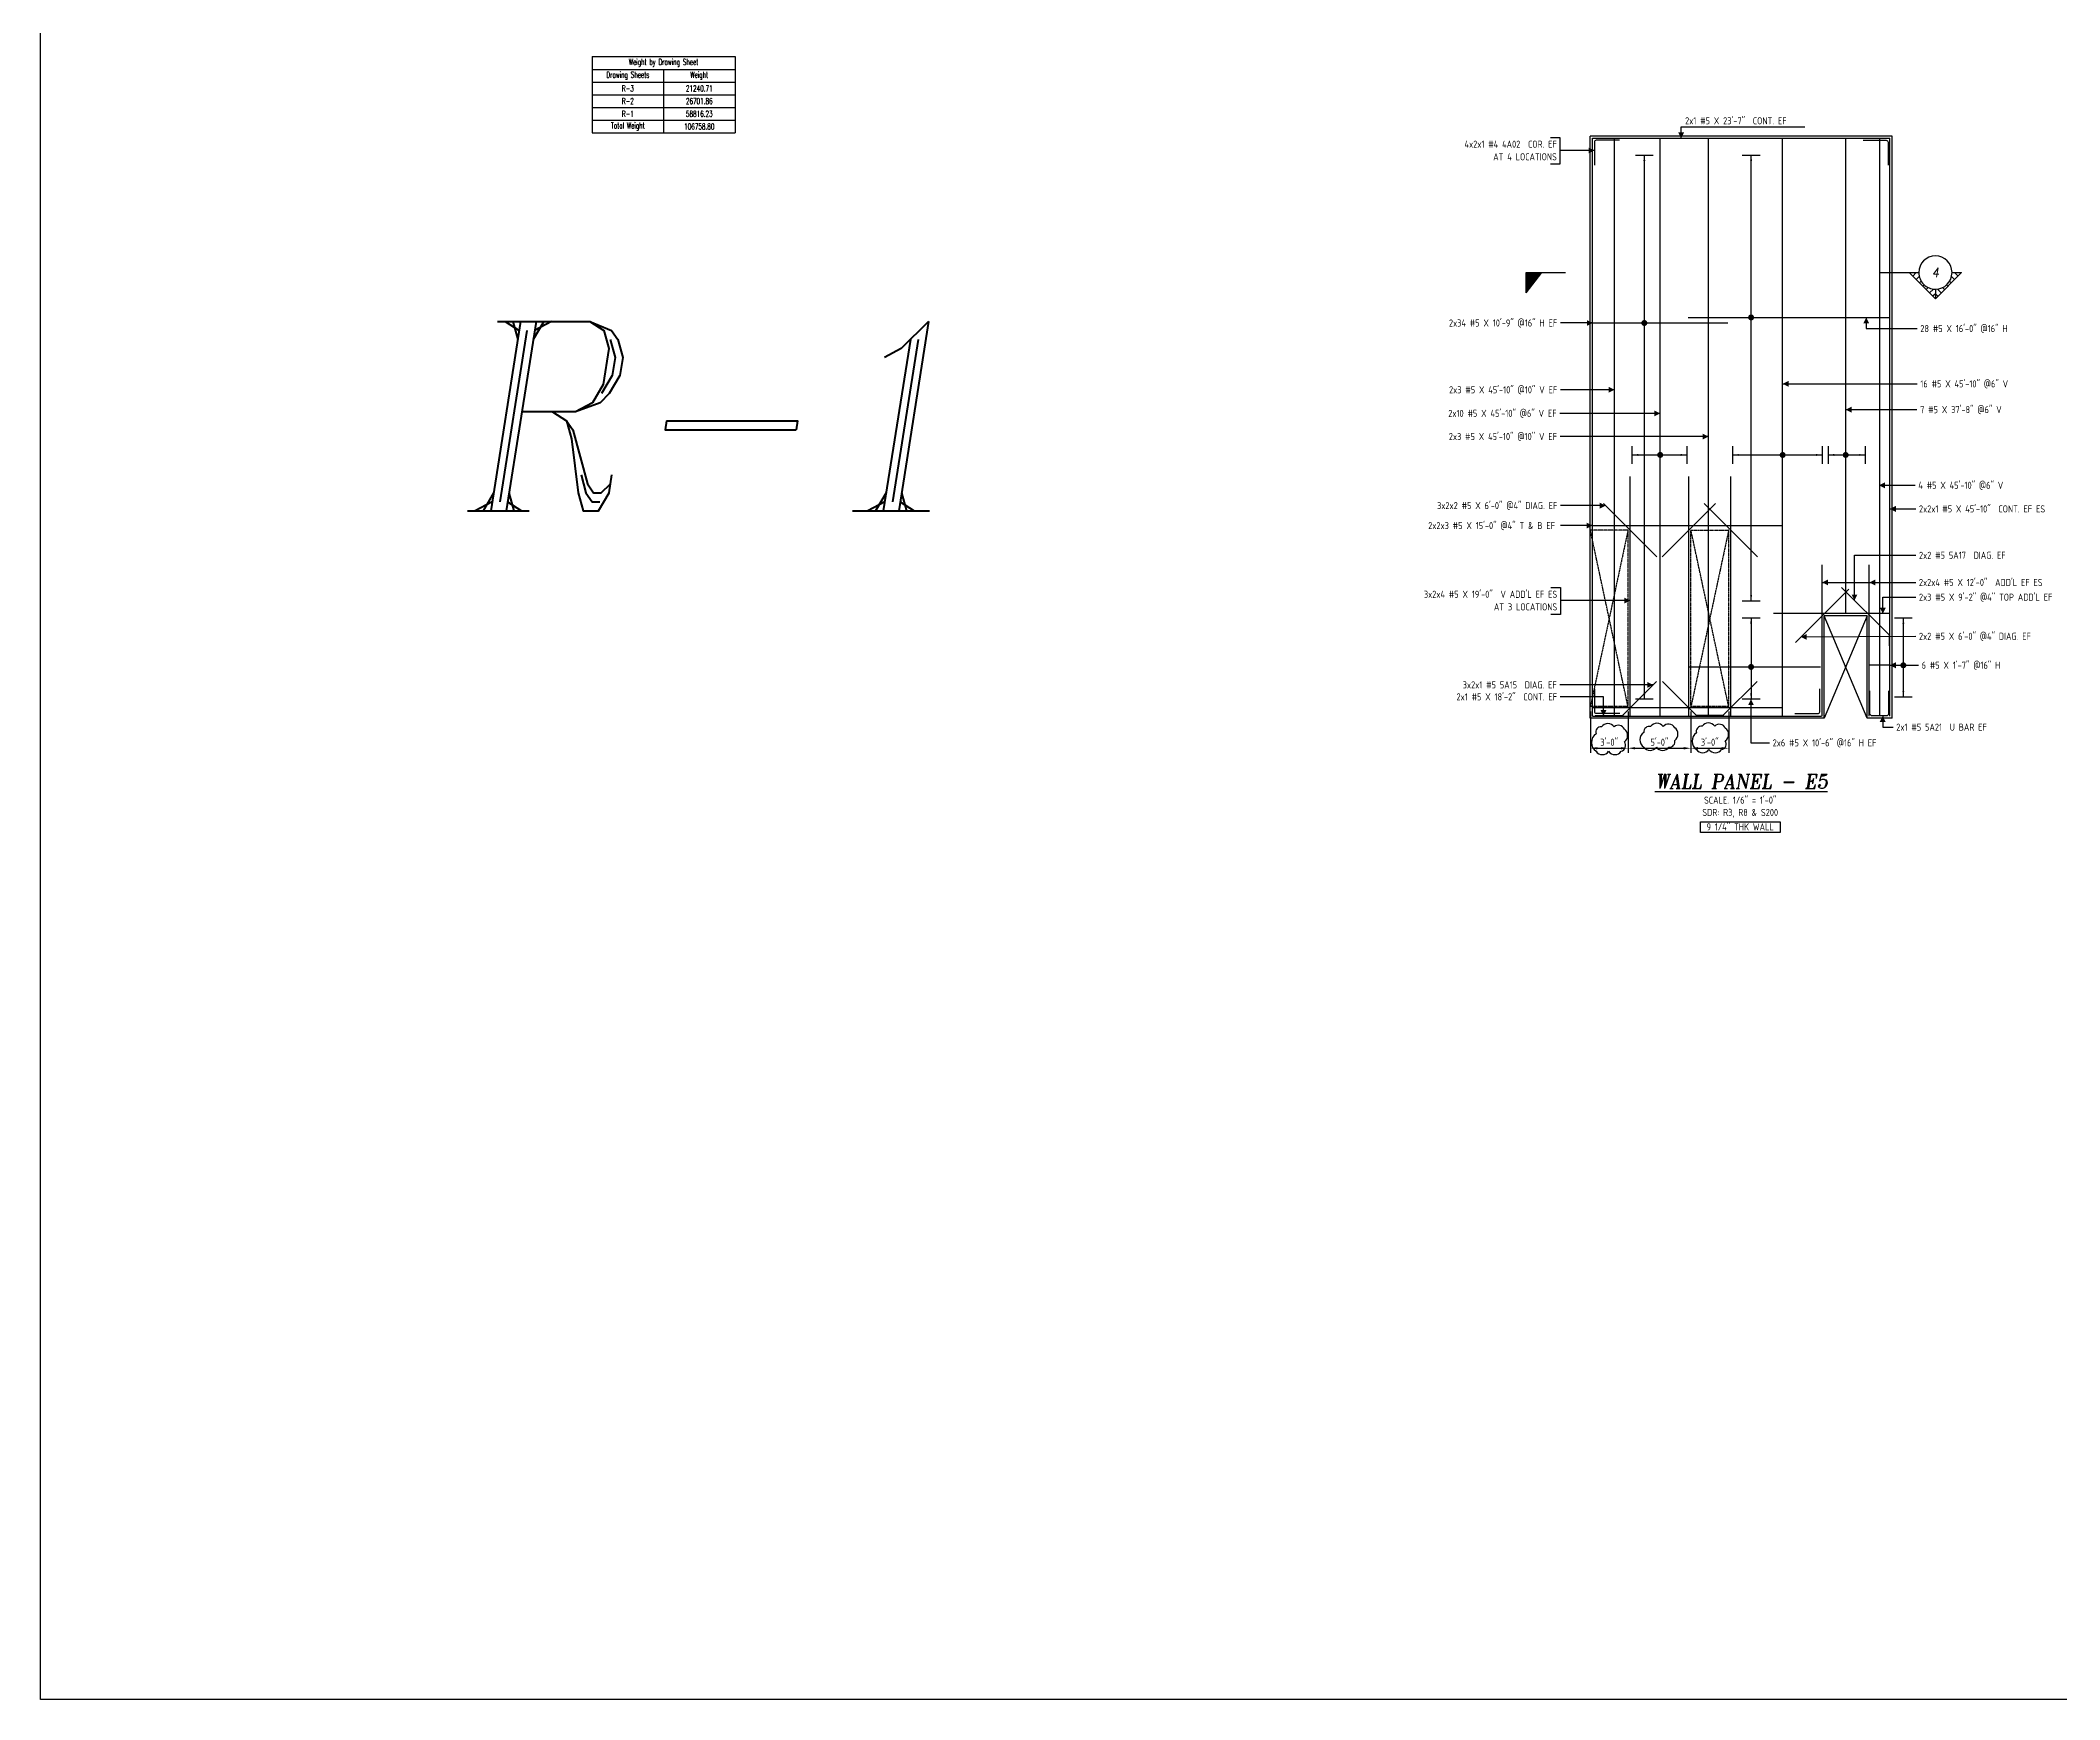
# Model space of a CAD drawing. Header units: inches. Extents: x -10781 to 50822, y -3854 to 38989.
# Drawn here: x -1828 to 95, y -1266 to 313 of the extents above; entities that cross this region are included whole.
import ezdxf
from ezdxf.enums import TextEntityAlignment as Align

# ---------------------------------------------------------------- set-up
doc = ezdxf.new("R2010")
doc.units = ezdxf.units.IN
doc.header["$LTSCALE"] = 0.025
doc.header["$MEASUREMENT"] = 0
doc.linetypes.add('HIDDEN', pattern=[6, 3, -3])
doc.layers.get('0').update_dxf_attribs({"linetype": 'CONTINUOUS'})
doc.layers.get('Defpoints').update_dxf_attribs({"linetype": 'CONTINUOUS'})
for name, color, linetype in [('0-25TEXT', 7, 'CONTINUOUS'), ('0-35', 3, 'CONTINUOUS'), ('0-35TEXT', 3, 'CONTINUOUS'), ('0-50', 10, 'CONTINUOUS'), ('3', 3, 'CONTINUOUS'), ('BAR-LBL', 2, 'CONTINUOUS'), ('BARLIST', 7, 'CONTINUOUS'), ('DETAIL', 83, 'CONTINUOUS'), ('hidden', 7, 'HIDDEN'), ('RANGELAY', 7, 'CONTINUOUS'), ('REBARS', 4, 'CONTINUOUS')]:
    doc.layers.add(name, color=color, linetype=linetype)
doc.styles.add('AR', font='ARCHQUIK.shx', dxfattribs={"width": 0.8})
doc.styles.add('ROMANS', font='romans.shx', dxfattribs={"width": 0.57})
doc.styles.add('ROMANT', font='romant')
doc.dimstyles.new('CADS_DIM_48', dxfattribs={"dimscale": 48, "dimtxt": 0.09375, "dimasz": 0.09375, "dimexe": 0.0625, "dimexo": 0.0625, "dimgap": 0.09375, "dimtad": 0, "dimtih": 1, "dimtoh": 1, "dimzin": 1, "dimdsep": 46, "dimlunit": 4, "dimtxsty": 'AR', "dimblk": 'CLOSED', "dimcen": 0.1875, "dimadec": 0, "dimazin": 0, "dimtfac": 1, "dimtofl": 0, "dimtmove": 0, "dimatfit": 1, "dimldrblk": 'DOTBLANK', "dimfxl": 1, "dimtzin": 0, "dimarcsym": 0})

# ---------------------------------------------------------------- blocks, each defined once
blk = doc.blocks.new('leadrblk')
blk.add_lwpolyline([(0, 0, 0, 1, 0), (1, 0, 1, 1, 0)], format="xyseb")
blk = doc.blocks.new('*U518', base_point=(-348.6, 218.1))
at = {"layer": 'REBARS', "color": 0}
blk.add_lwpolyline([(-324.6, 217.8), (-346.6, 217.8, 0.414214), (-348.3, 216.1), (-348.3, 194.1)], format="xyb", dxfattribs=at)
blk = doc.blocks.new('*U519', base_point=(-133.6, -328.3))
at = {"layer": 'REBARS', "color": 0}
blk.add_lwpolyline([(-157.6, -328), (-135.6, -328, 0.414213), (-133.8, -326.3), (-133.8, -304.3)], format="xyb", dxfattribs=at)
blk = doc.blocks.new('*U520', base_point=(-348.2, -328.3))
at = {"layer": 'REBARS', "color": 0}
blk.add_lwpolyline([(-324.2, -328), (-346.2, -328, -0.414213), (-348, -326.3), (-348, -304.3)], format="xyb", dxfattribs=at)
blk = doc.blocks.new('*U727', base_point=(-350.2, 220.1))
at = {"layer": 'REBARS', "color": 0}
blk.add_lwpolyline([(-350.2, 219.7), (-67.2, 219.7)], dxfattribs=at)
blk = doc.blocks.new('*U585', base_point=(-168.8, -330.3))
at = {"layer": 'REBARS', "color": 0}
blk.add_lwpolyline([(-169.1, -330.3), (-169.1, 219.7)], dxfattribs=at)
blk = doc.blocks.new('rendmark')
at = {"color": 4}
blk.add_line((0, -3), (0, 3), dxfattribs=at)
blk = doc.blocks.new('rarrow')
at = {"color": 7}
blk.add_solid([(2, -0.33), (2, 0.33), (0, 0)], dxfattribs=at)
blk = doc.blocks.new('*U521', base_point=(-216.5, -81.7))
at = {"layer": 'RANGELAY'}
blk.add_line((-216.5, -81.7), (-131.6, -81.7), dxfattribs=at)
at = {"layer": 'RANGELAY', "xscale": 2.834645669291339, "yscale": 2.834645669291339}
for name in ['rendmark', 'rarrow']:
    blk.add_blockref(name, (-216.5, -81.7), dxfattribs=at)
at = {"layer": 'RANGELAY', "xscale": 2.834645669291339, "yscale": 2.834645669291339, "rotation": 179.999996929531}
for name in ['rendmark', 'rarrow']:
    blk.add_blockref(name, (-131.6, -81.7), dxfattribs=at)
blk = doc.blocks.new('VPM6B45E')
at = {"const_width": 1}
blk.add_lwpolyline([(-0.5, 0, 1), (0.5, 0, 1)], format="xyb", close=True, dxfattribs=at)
blk = doc.blocks.new('*U590', base_point=(-259, -283.8))
at = {"layer": 'REBARS', "color": 0}
blk.add_lwpolyline([(-259, -283.5), (-133, -283.5)], dxfattribs=at)
blk = doc.blocks.new('*U522', base_point=(-199.1, -236.8))
at = {"layer": 'RANGELAY'}
blk.add_line((-199.1, -236.8), (-199.1, -314.3), dxfattribs=at)
at = {"layer": 'RANGELAY', "xscale": 2.834645669291339, "yscale": 2.834645669291339}
for name, p, rotation in [('rendmark', (-199.1, -236.8), 270.0000000656784), ('rarrow', (-199.1, -236.8), 270.0000000656784), ('rendmark', (-199.1, -314.3), 89.99999699520941), ('rarrow', (-199.1, -314.3), 89.99999699520941)]:
    blk.add_blockref(name, p, dxfattribs=dict(at, rotation=rotation))
blk = doc.blocks.new('VPM6B462')
at = {"const_width": 1}
blk.add_lwpolyline([(-0.5, 0, 1), (0.5, 0, 1)], format="xyb", close=True, dxfattribs=at)
blk = doc.blocks.new('*U621', base_point=(-67, -281.6))
at = {"layer": 'REBARS', "color": 0}
blk.add_lwpolyline([(-67, -281.9), (-86, -281.9)], dxfattribs=at)
blk = doc.blocks.new('*U523', base_point=(-54.2, -312.3))
at = {"layer": 'RANGELAY'}
blk.add_line((-54.2, -312.3), (-54.2, -236.8), dxfattribs=at)
at = {"layer": 'RANGELAY', "xscale": 2.834645669291339, "yscale": 2.834645669291339}
for name, p, rotation in [('rendmark', (-54.2, -236.8), 269.9999969966451), ('rarrow', (-54.2, -236.8), 269.9999969966451), ('rarrow', (-54.2, -312.3), 90.00000006711407), ('rendmark', (-54.2, -312.3), 90.00000006711407)]:
    blk.add_blockref(name, p, dxfattribs=dict(at, rotation=rotation))
blk = doc.blocks.new('VPM6B4661')
at = {"const_width": 1}
blk.add_lwpolyline([(-0.5, 0, 1), (0.5, 0, 1)], format="xyb", close=True, dxfattribs=at)
blk = doc.blocks.new('*U524', base_point=(-67, -233.1))
at = {"layer": 'REBARS', "color": 0}
blk.add_lwpolyline([(-67, -232.8), (-177.9, -232.8)], dxfattribs=at)
blk = doc.blocks.new('*U525', base_point=(-86.9, -330.3))
at = {"layer": 'REBARS', "color": 0}
blk.add_lwpolyline([(-86.6, -330.3), (-86.6, -186.3)], dxfattribs=at)
blk = doc.blocks.new('*U526', base_point=(-131.3, -330.3))
at = {"layer": 'REBARS', "color": 0}
blk.add_lwpolyline([(-131.6, -330.3), (-131.6, -186.3)], dxfattribs=at)
blk = doc.blocks.new('*U527', base_point=(-156.8, -260.4))
at = {"layer": 'REBARS', "color": 0}
blk.add_lwpolyline([(-157, -260.2), (-106.1, -209.3)], dxfattribs=at)
blk = doc.blocks.new('*U620', base_point=(-259, 48.9))
at = {"layer": 'REBARS', "color": 0}
blk.add_lwpolyline([(-259, 49.2), (-67, 49.2)], dxfattribs=at)
blk = doc.blocks.new('*U528', base_point=(-199.1, -220.8))
at = {"layer": 'RANGELAY'}
blk.add_line((-199.1, -220.8), (-199.1, 203.7), dxfattribs=at)
at = {"layer": 'RANGELAY', "xscale": 2.834645669291339, "yscale": 2.834645669291339}
for name, p, rotation in [('rendmark', (-199.1, 203.7), 269.9999969630881), ('rarrow', (-199.1, 203.7), 269.9999969630881), ('rendmark', (-199.1, -220.8), 90.00000003355706), ('rarrow', (-199.1, -220.8), 90.00000003355706)]:
    blk.add_blockref(name, p, dxfattribs=dict(at, rotation=rotation))
blk = doc.blocks.new('VPM6B4720')
at = {"const_width": 1}
blk.add_lwpolyline([(-0.5, 0, 1), (0.5, 0, 1)], format="xyb", close=True, dxfattribs=at)
blk = doc.blocks.new('*U529', base_point=(-68.6, 218.1))
at = {"layer": 'REBARS', "color": 0}
blk.add_lwpolyline([(-92.6, 217.8), (-70.6, 217.8, -0.414214), (-68.8, 216.1), (-68.8, 194.1)], format="xyb", dxfattribs=at)
blk = doc.blocks.new('*U530', base_point=(-350.2, -329.9))
at = {"layer": 'REBARS', "color": 0}
blk.add_lwpolyline([(-350.2, -330.3), (-132.2, -330.3)], dxfattribs=at)
blk = doc.blocks.new('*U587', base_point=(-349.9, -330.3))
at = {"layer": 'REBARS', "color": 0}
blk.add_lwpolyline([(-350.2, -330.3), (-350.2, 219.7)], dxfattribs=at)
blk = doc.blocks.new('*U588', base_point=(-67.3, -330.3))
at = {"layer": 'REBARS', "color": 0}
blk.add_lwpolyline([(-67, -330.3), (-67, 219.7)], dxfattribs=at)
blk = doc.blocks.new('*U589', base_point=(-76.1, -330.3))
at = {"layer": 'REBARS', "color": 0}
blk.add_lwpolyline([(-76.5, -330.3), (-76.5, 219.7)], dxfattribs=at)
blk = doc.blocks.new('*U531', base_point=(-108.8, -232.8))
at = {"layer": 'REBARS', "color": 0}
blk.add_lwpolyline([(-109.1, -232.8), (-109.1, 219.2)], dxfattribs=at)
blk = doc.blocks.new('*U532', base_point=(-125.6, -81.7))
at = {"layer": 'RANGELAY'}
blk.add_line((-125.6, -81.7), (-90.6, -81.7), dxfattribs=at)
at = {"layer": 'RANGELAY', "xscale": 2.834645669291339, "yscale": 2.834645669291339}
for name in ['rendmark', 'rarrow']:
    blk.add_blockref(name, (-125.6, -81.7), dxfattribs=at)
at = {"layer": 'RANGELAY', "xscale": 2.834645669291339, "yscale": 2.834645669291339, "rotation": 179.999996929531}
for name in ['rendmark', 'rarrow']:
    blk.add_blockref(name, (-90.6, -81.7), dxfattribs=at)
blk = doc.blocks.new('VPM6B482')
at = {"const_width": 1}
blk.add_lwpolyline([(-0.5, 0, 1), (0.5, 0, 1)], format="xyb", close=True, dxfattribs=at)
blk = doc.blocks.new('*U833', base_point=(-239.3, -330.3))
at = {"layer": 'REBARS', "color": 0}
blk.add_lwpolyline([(-239.7, -330.3), (-239.7, 219.7)], dxfattribs=at)
blk = doc.blocks.new('*U832', base_point=(-328.9, -330.3))
at = {"layer": 'REBARS', "color": 0}
blk.add_lwpolyline([(-329.3, -330.3), (-329.3, 219.7)], dxfattribs=at)
blk = doc.blocks.new('*U586', base_point=(-285.4, -330.3))
at = {"layer": 'REBARS', "color": 0}
blk.add_lwpolyline([(-285.7, -330.3), (-285.7, 219.7)], dxfattribs=at)
blk = doc.blocks.new('*U533', base_point=(-312.3, -81.7))
at = {"layer": 'RANGELAY'}
blk.add_line((-312.3, -81.7), (-260.4, -81.7), dxfattribs=at)
at = {"layer": 'RANGELAY', "xscale": 2.834645669291339, "yscale": 2.834645669291339}
for name in ['rendmark', 'rarrow']:
    blk.add_blockref(name, (-312.3, -81.7), dxfattribs=at)
at = {"layer": 'RANGELAY', "xscale": 2.834645669291339, "yscale": 2.834645669291339, "rotation": 179.999996929531}
for name in ['rendmark', 'rarrow']:
    blk.add_blockref(name, (-260.4, -81.7), dxfattribs=at)
blk = doc.blocks.new('VPM6C659')
at = {"const_width": 1}
blk.add_lwpolyline([(-0.5, 0, 1), (0.5, 0, 1)], format="xyb", close=True, dxfattribs=at)
blk = doc.blocks.new('*U618', base_point=(-350.2, -149.3))
at = {"layer": 'REBARS', "color": 0}
blk.add_lwpolyline([(-350.2, -149), (-170.2, -149)], dxfattribs=at)
blk = doc.blocks.new('*U619', base_point=(-350.2, -321.9))
at = {"layer": 'REBARS', "color": 0}
blk.add_lwpolyline([(-350.2, -322.2), (-170.2, -322.2)], dxfattribs=at)
blk = doc.blocks.new('*U571', base_point=(-67, -253.5))
at = {"layer": 'REBARS', "color": 0}
blk.add_lwpolyline([(-67.3, -263.5), (-67.3, -254.5, 0.198912), (-67.9, -253), (-113.1, -207.8)], format="xyb", dxfattribs=at)
blk = doc.blocks.new('*U600', base_point=(-314.6, -330.2))
at = {"layer": 'REBARS', "color": 0}
blk.add_lwpolyline([(-314.3, -330.2), (-314.3, -102.2)], dxfattribs=at)
blk = doc.blocks.new('*U601', base_point=(-218.8, -330.2))
at = {"layer": 'REBARS', "color": 0}
blk.add_lwpolyline([(-218.5, -330.2), (-218.5, -102.2)], dxfattribs=at)
blk = doc.blocks.new('*U602', base_point=(-258.1, -330.2))
at = {"layer": 'REBARS', "color": 0}
blk.add_lwpolyline([(-258.5, -330.2), (-258.5, -102.2)], dxfattribs=at)
blk = doc.blocks.new('*D291')
at = {"layer": 'Defpoints', "color": 0, "transparency": 16777216}
for p in [(-352.2, -321.3), (-316.3, -321.3), (-316.3, -360.9)]:
    blk.add_point(p, dxfattribs=at)
at = {"layer": 'DETAIL', "color": 0, "lineweight": -2, "transparency": 16777216}
for p, q in [((-352.2, -325.8), (-352.2, -365.4)), ((-316.3, -325.8), (-316.3, -365.4)), ((-345.5, -360.9), (-323.1, -360.9))]:
    blk.add_line(p, q, dxfattribs=at)
at = {"layer": 'DETAIL', "color": 0, "transparency": 16777216}
for points in [[(-345.5, -359.8), (-345.5, -362), (-352.2, -360.9)], [(-323.1, -359.8), (-323.1, -362), (-316.3, -360.9)]]:
    blk.add_solid(points, dxfattribs=at)
at = {"layer": 'DETAIL', "color": 0, "transparency": 16777216, "insert": (-334.3, -355.2), "char_height": 6.75, "attachment_point": 5, "style": 'AR'}
blk.add_mtext('3\'-0"', dxfattribs=at)
blk = doc.blocks.new('_DotBlank')
at = {"layer": '0-35', "color": 0, "lineweight": -2}
blk.add_line((-0.5, 0), (-1, 0), dxfattribs=at)
blk.add_circle((0, 0), 0.5, dxfattribs=at)
blk = doc.blocks.new('*D292')
at = {"layer": 'Defpoints', "color": 0, "transparency": 16777216}
for p in [(-316.3, -321.3), (-256.4, -321.3), (-256.4, -360.9)]:
    blk.add_point(p, dxfattribs=at)
at = {"layer": 'DETAIL', "color": 0, "lineweight": -2, "transparency": 16777216}
for p, q in [((-316.3, -325.8), (-316.3, -365.4)), ((-256.4, -325.8), (-256.4, -365.4)), ((-309.6, -360.9), (-263.2, -360.9))]:
    blk.add_line(p, q, dxfattribs=at)
at = {"layer": 'DETAIL', "color": 0, "transparency": 16777216}
for points in [[(-309.6, -359.8), (-309.6, -362), (-316.3, -360.9)], [(-263.2, -359.8), (-263.2, -362), (-256.4, -360.9)]]:
    blk.add_solid(points, dxfattribs=at)
at = {"layer": 'DETAIL', "color": 0, "transparency": 16777216, "insert": (-286.4, -355.2), "char_height": 6.75, "attachment_point": 5, "style": 'AR'}
blk.add_mtext('5\'-0"', dxfattribs=at)
blk = doc.blocks.new('*D293')
at = {"layer": 'Defpoints', "color": 0, "transparency": 16777216}
for p in [(-256.4, -321.3), (-220.5, -321.3), (-220.5, -360.9)]:
    blk.add_point(p, dxfattribs=at)
at = {"layer": 'DETAIL', "color": 0, "lineweight": -2, "transparency": 16777216}
for p, q in [((-256.4, -325.8), (-256.4, -365.4)), ((-220.5, -325.8), (-220.5, -365.4)), ((-249.7, -360.9), (-227.2, -360.9))]:
    blk.add_line(p, q, dxfattribs=at)
at = {"layer": 'DETAIL', "color": 0, "transparency": 16777216}
for points in [[(-249.7, -359.8), (-249.7, -362), (-256.4, -360.9)], [(-227.2, -359.8), (-227.2, -362), (-220.5, -360.9)]]:
    blk.add_solid(points, dxfattribs=at)
at = {"layer": 'DETAIL', "color": 0, "transparency": 16777216, "insert": (-238.5, -355.2), "char_height": 6.75, "attachment_point": 5, "style": 'AR'}
blk.add_mtext('3\'-0"', dxfattribs=at)
blk = doc.blocks.new('*U591', base_point=(-350.2, 43.5))
at = {"layer": 'REBARS', "color": 0}
blk.add_lwpolyline([(-350.2, 43.9), (-221.2, 43.9)], dxfattribs=at)
blk = doc.blocks.new('*U581', base_point=(-300.8, -314.3))
at = {"layer": 'RANGELAY'}
blk.add_line((-300.8, -314.3), (-300.8, 203.7), dxfattribs=at)
at = {"layer": 'RANGELAY', "xscale": 2.834645669291339, "yscale": 2.834645669291339}
for name, p, rotation in [('rendmark', (-300.8, 203.7), 269.9999969630881), ('rarrow', (-300.8, 203.7), 269.9999969630881), ('rendmark', (-300.8, -314.3), 90.00000003355707), ('rarrow', (-300.8, -314.3), 90.00000003355707)]:
    blk.add_blockref(name, p, dxfattribs=dict(at, rotation=rotation))
blk = doc.blocks.new('VPM967C11')
at = {"const_width": 1}
blk.add_lwpolyline([(-0.5, 0, 1), (0.5, 0, 1)], format="xyb", close=True, dxfattribs=at)
blk = doc.blocks.new('SECTARO')
for p, q in [((33.3, 0), (0, 0)), ((33.3, 17), (33.3, 0))]:
    blk.add_line(p, q)
at = {"linetype": 'Continuous'}
blk.add_line((33.3, 17), (20.1, 0), dxfattribs=at)
for points in [[(33.3, 0), (33.3, 17), (33.3, 0), (20.1, 0)], [(33.3, 17), (20.1, 0), (33.3, 0), (33.3, 17)]]:
    blk.add_solid(points, dxfattribs=at)
blk = doc.blocks.new('*X3')
at = {"color": 0, "linetype": 'Continuous'}
for p, q in [((-1.108, 0.278), (-1.075, 0.312)), ((-1.081, 0.217), (-1.031, 0.267)), ((-1.013, 0.197), (-0.986, 0.223)), ((-0.96, 0.161), (-0.942, 0.179)), ((-0.92, 0.112), (-0.898, 0.135)), ((-0.895, 0.05), (-0.854, 0.091)), ((-0.856, 0), (-0.81, 0.046)), ((-0.768, 0), (-0.765, 0.002))]:
    blk.add_line(p, q, dxfattribs=at)
blk = doc.blocks.new('*X2')
at = {"color": 0, "linetype": 'Continuous'}
for p, q in [((-1.108, 0.278), (-1.075, 0.312)), ((-0.96, 0.161), (-0.942, 0.179)), ((-0.856, 0), (-0.81, 0.046))]:
    blk.add_line(p, q, dxfattribs=at)
blk = doc.blocks.new('SECTNU')
at = {"linetype": 'Continuous'}
blk.add_line((-24.7, 0), (-32.8, 0), dxfattribs=at)
blk.add_line((0, 0), (-24.7, 0))
at = {"layer": '3'}
for p, q in [((-68.9, 0), (-46.8, 22.1)), ((-60.8, 0), (-68.9, 0))]:
    blk.add_line(p, q, dxfattribs=at)
at = {"layer": '3', "linetype": 'Continuous'}
blk.add_line((-46.8, 14), (-46.8, 22.1), dxfattribs=at)
at = {"layer": '3'}
for points in [[(-46.8, 22.1), (-24.7, 0), (-32.8, 0, 1)], [(-32.8, 0, 0.414214), (-46.8, 14)]]:
    blk.add_lwpolyline(points, format="xyb", dxfattribs=at)
for start, end in [(90, 180), (180, 0)]:
    blk.add_arc((-46.8, 0), 14, start, end, dxfattribs=at)
at = {"linetype": 'Continuous', "xscale": -64, "yscale": 64, "zscale": 64, "rotation": 359.9999999999999}
blk.add_blockref('*X3', (-117.7, 0), dxfattribs=at)
at = {"linetype": 'Continuous', "xscale": 64, "yscale": 64, "zscale": 64}
for name in ['*X3', '*X2']:
    blk.add_blockref(name, (24.1, 0), dxfattribs=at)
at = {"linetype": 'Continuous', "style": 'ROMANT', "oblique": 9, "width": 0.9}
blk.add_attdef('NO', text='', height=8, dxfattribs=at).set_placement((-46.8, 0), align=Align.MIDDLE)
blk = doc.blocks.new('*U767', base_point=(-86.6, -330.3))
at = {"layer": 'REBARS', "color": 0}
blk.add_lwpolyline([(-86.3, -306.3), (-86.3, -327.8, 0.414214), (-84.1, -329.9), (-70.1, -329.9, 0.414213), (-67.9, -327.8), (-67.9, -306.3)], format="xyb", dxfattribs=at)
blk = doc.blocks.new('*U824', base_point=(-193.3, -178.9))
at = {"layer": 'REBARS', "color": 0}
blk.add_lwpolyline([(-193, -178.7), (-244, -127.8)], dxfattribs=at)
blk = doc.blocks.new('*U825', base_point=(-283.7, -178.9))
at = {"layer": 'REBARS', "color": 0}
blk.add_lwpolyline([(-283.9, -178.7), (-233, -127.8)], dxfattribs=at)
blk = doc.blocks.new('*U826', base_point=(-289.1, -178.9))
at = {"layer": 'REBARS', "color": 0}
blk.add_lwpolyline([(-288.9, -178.7), (-339.8, -127.8)], dxfattribs=at)
blk = doc.blocks.new('*U839', base_point=(-225.8, -330.3))
at = {"layer": 'REBARS', "color": 0}
blk.add_lwpolyline([(-251.8, -329.9), (-226.8, -329.9, 0.198908), (-225.3, -329.3), (-193.5, -297.5)], format="xyb", dxfattribs=at)
blk = doc.blocks.new('*U840', base_point=(-251.2, -330.3))
at = {"layer": 'REBARS', "color": 0}
blk.add_lwpolyline([(-225.2, -329.9), (-250.2, -329.9, -0.198908), (-251.7, -329.3), (-283.5, -297.5)], format="xyb", dxfattribs=at)
blk = doc.blocks.new('*U841', base_point=(-321.6, -330.3))
at = {"layer": 'REBARS', "color": 0}
blk.add_lwpolyline([(-347.6, -329.9), (-322.6, -329.9, 0.198908), (-321.1, -329.3), (-289.3, -297.5)], format="xyb", dxfattribs=at)
blk = doc.blocks.new('*T1053')
at = {"layer": 'BARLIST', "color": 0, "linetype": 'ByBlock', "lineweight": -2, "transparency": 16777216}
for p, q in [((0, 0), (136.1, 0)), ((0, 0), (0, -72.6)), ((136.1, 0), (136.1, -72.6)), ((0, -12.1), (136.1, -12.1)), ((68, -12.1), (68, -72.6)), ((0, -24.2), (136.1, -24.2)), ((0, -36.3), (136.1, -36.3)), ((0, -48.4), (136.1, -48.4)), ((0, -60.5), (136.1, -60.5)), ((0, -72.6), (136.1, -72.6))]:
    blk.add_line(p, q, dxfattribs=at)
at = {"layer": 'BARLIST', "color": 0, "transparency": 16777216, "attachment_point": 5, "style": 'ROMANS'}
for s, insert, char_height, width in [('Drawing Sheets', (34, -18.1), 5.669, 63.496), ('Weight by Drawing Sheet', (68, -6), 5.669, 131.528), ('Weight ', (102, -18.1), 5.67, 63.496), ('R-3', (34, -30.2), 5.67, 63.496), ('21240.71', (102, -30.2), 5.67, 63.496), ('R-2', (34, -42.3), 5.67, 63.496), ('R-1', (34, -54.4), 5.67, 63.496), ('26701.86', (102, -42.3), 5.67, 63.496), ('58816.23', (102, -54.4), 5.67, 63.496), ('Total Weight', (34, -66.5), 5.669, 63.496), ('106758.80', (102, -66.5), 5.67, 63.496)]:
    blk.add_mtext(s, dxfattribs=dict(at, insert=insert, char_height=char_height, width=width))

msp = doc.modelspace()

# ---------------------------------------------------------------- linework, layer by layer
at = {"layer": '0-25TEXT'}
msp.add_line((-314.2712, -220.37123), (-380.74154, -220.37123), dxfattribs=at)
for points in [[(-265.72859, 219.74424), (-265.72859, 230.72897), (-148.0354, 230.72897)], [(-390.10349, 220.45694), (-381.10443, 220.45694), (-381.10443, 194.95962), (-390.10349, 194.95962)], [(-348.31865, 208.08324), (-381.10443, 208.08324)], [(-349.85103, 43.86096), (-380.74154, 43.86096)], [(-89.54776, 49.17764), (-89.54776, 38.533), (-41.05195, 38.533)], [(-169.12874, -14.08771), (-41.04004, -14.08771)], [(-329.26072, -19.71806), (-380.74154, -19.71806)], [(-285.69, -42.14711), (-381.34996, -42.14711)], [(-109.08069, -38.5989), (-41.25274, -38.5989)], [(-239.65371, -64.224), (-380.95457, -64.224)], [(-77.30544, -110.63702), (-42.97151, -110.63702)], [(-337.62215, -129.94926), (-380.64725, -129.94926)], [(-66.95581, -133.11732), (-42.34285, -133.11732)], [(-350.20569, -148.99087), (-380.74154, -148.99087)], [(-100.68959, -220.20498), (-100.68959, -177.26371), (-42.31773, -177.26371)], [(-389.7406, -207.99753), (-380.74154, -207.99753), (-380.74154, -233.49485), (-389.7406, -233.49485)], [(-131.58073, -203.07618), (-42.34285, -203.07618)], [(-73.68617, -232.75575), (-73.68617, -217.12901), (-42.34285, -217.12901)], [(-151.74532, -254.9203), (-42.34285, -254.35342)], [(-66.95577, -281.92974), (-39.81511, -281.92974)], [(-292.38777, -300.61386), (-381.15598, -300.61386)], [(-339.63037, -330.25575), (-339.63037, -312.02465), (-380.85151, -312.02465)], [(-199.27312, -314.25574), (-199.27312, -355.79067), (-181.6332, -355.79067)], [(-73.87489, -330.25574), (-73.87489, -340.84576), (-63.93362, -340.84576)]]:
    msp.add_lwpolyline(points, dxfattribs=at)
at = {"layer": '0-35'}
for p, q in [((-352.20575, -332.25574), (-352.20575, 221.74426)), ((-64.95575, 221.74426), (-352.20575, 221.74426)), ((-64.95575, -332.25574), (-64.95575, 221.74426)), ((-129.58075, -332.25574), (-129.58075, -234.75574)), ((-88.58075, -234.75574), (-129.58075, -234.75574)), ((-88.58075, -332.25574), (-88.58075, -234.75574)), ((-129.58075, -332.25574), (-352.20575, -332.25574)), ((-64.95575, -332.25574), (-88.58075, -332.25574))]:
    msp.add_line(p, q, dxfattribs=at)
at = {"layer": '0-50'}
for points in [[(-88.58075, -234.75574), (-129.58075, -332.25574)], [(-88.58075, -332.25574), (-129.58075, -234.75574)]]:
    msp.add_lwpolyline(points, dxfattribs=at)
msp.add_lwpolyline([(-247.44804, -430.80635), (-171.5612, -430.80635), (-171.5612, -441.16272), (-247.44804, -441.16272)], close=True, dxfattribs=at)
at = {"layer": 'BAR-LBL'}
msp.add_lwpolyline([(-1827.83028, 1218.9583), (2524.72777, 1218.9583), (2524.72777, -1266.46422), (-1827.83028, -1266.46422)], close=True, dxfattribs=at)
at = {"layer": 'DETAIL'}
for points in [[(-346.80768, -363.82923, 0.52056705), (-334.80766, -363.82923, 0.52056705), (-322.80763, -363.82923, 0.52056705), (-319.83487, -354.80197, 0.52056705), (-319.83487, -342.80194, 0.52056705), (-329.52023, -340.48728, 0.52056705), (-341.52025, -340.48728, 0.52056705), (-346.80768, -347.19987, 0.52056705)], [(-301.32452, -359.951, 0.52056705), (-289.3245, -359.951, 0.52056705), (-277.32447, -359.951, 0.52056705), (-271.88231, -353.39313, 0.52056705), (-271.88231, -341.39311, 0.52056705), (-282.8032, -340.31397, 0.52056705), (-294.80323, -340.31397, 0.52056705), (-301.32452, -345.7927, 0.52056705)], [(-251.2401, -362.18543, 0.52056705), (-239.24007, -362.18543, 0.52056705), (-227.24005, -362.18543, 0.52056705), (-223.68229, -353.74317, 0.52056705), (-223.68229, -341.74314, 0.52056705), (-233.78307, -339.8439, 0.52056705), (-245.78309, -339.8439, 0.52056705), (-251.2401, -346.38691, 0.52056705)]]:
    msp.add_lwpolyline(points, format="xyb", close=True, dxfattribs=at)
at = {"layer": 'hidden'}
for p, q in [((-316.31567, -153.25574), (-352.20575, -153.25574)), ((-316.31567, -321.25574), (-316.31567, -153.25574)), ((-256.41722, -321.25574), (-256.41722, -153.25574)), ((-256.41722, -153.25574), (-220.49634, -153.25574)), ((-220.49634, -321.25574), (-220.49634, -153.25574)), ((-316.31567, -321.25574), (-352.20575, -321.25574)), ((-220.49634, -321.25574), (-256.41722, -321.25574))]:
    msp.add_line(p, q, dxfattribs=at)
for points in [[(-316.31567, -153.25574), (-352.20575, -321.25574)], [(-316.31567, -321.25574), (-352.20575, -153.25574)], [(-220.49634, -153.25574), (-256.41722, -321.25574)], [(-220.49634, -321.25574), (-256.41722, -153.25574)]]:
    msp.add_lwpolyline(points, dxfattribs=at)

# ---------------------------------------------------------------- block references
msp.add_blockref('*T1053', (-1302.53154, 297.36995))
ref = msp.add_blockref('SECTNU', (-76.53207, 91.86741), dxfattribs=dict(xscale=1.129181470141702, yscale=1.129181470141702, zscale=1.129181470141702, rotation=180.0000014568757))
ref.add_attrib('NO', '4', dxfattribs={"linetype": 'Continuous', "height": 9.03345, "rotation": 0.00000146, "style": 'ROMANT', "oblique": 9, "width": 0.9}).set_placement((-23.67204, 91.8674), align=Align.MIDDLE)
at = {"xscale": 1.129181470141702, "yscale": 1.129181470141702, "zscale": 1.129181470141702, "rotation": 180.0000014568757}
msp.add_blockref('SECTARO', (-375.78723, 91.86741), dxfattribs=at)
at = {"layer": '0-25TEXT'}
for name, p, xscale, yscale, rotation in [('leadrblk', (-265.72859, 219.74424), 5.623937007874017, 2.250708661417324, 90.00000153523449), ('leadrblk', (-348.31865, 208.08324), 5.623937007874017, 2.250708661417324, 180.000003070469), ('leadrblk', (-349.85103, 43.86096), 5.623937007874017, 2.250708661417324, 180.000003070469), ('VPM967C11', (-300.78199, 43.86096), 2.834645669291339, 2.834645669291339, 90.00000003355706), ('VPM6B4720', (-199.143, 49.17761), 2.834645669291339, 2.834645669291339, 90.00000003355706), ('leadrblk', (-89.54776, 49.17764), 5.623937007874017, 2.250708661417324, 270.0000046057035), ('leadrblk', (-329.26072, -19.71806), 5.623937007874017, 2.250708661417324, 180.000003070469), ('leadrblk', (-285.69, -42.14711), 5.623937007874017, 2.250708661417324, 180.000003070469), ('leadrblk', (-239.65371, -64.224), 5.623937007874017, 2.250708661417324, 180.000003070469), ('leadrblk', (-337.62215, -129.94926), 5.623937007874017, 2.250708661417324, 180.000003070469), ('leadrblk', (-350.20569, -148.99087), 5.623937007874017, 2.250708661417324, 180.000003070469), ('leadrblk', (-314.2712, -220.37123), 5.623937007874017, 2.250708661417324, 180.000003070469), ('leadrblk', (-100.68959, -220.20498), 5.623937007874017, 2.250708661417324, 90.00000153523449), ('leadrblk', (-73.68617, -232.75575), 5.623937007874017, 2.250708661417324, 90.00000153523449), ('VPM6B462', (-199.143, -283.51306), 2.834645669291339, 2.834645669291339, 270.0000000656784), ('VPM6B4661', (-54.20836, -281.92974), 2.834645669291339, 2.834645669291339, 90.00000006711412), ('leadrblk', (-292.38777, -300.61386), 5.623937007874017, 2.250708661417324, 180.000003070469), ('leadrblk', (-339.63037, -330.25575), -5.623937007874017, 2.250708661417324, 269.9999953942993), ('leadrblk', (-199.27312, -314.25574), 5.623937007874017, 2.250708661417324, 270.0000046057035), ('leadrblk', (-73.87489, -330.25574), 5.623937007874017, 2.250708661417324, 270.0000046057035)]:
    msp.add_blockref(name, p, dxfattribs=dict(at, xscale=xscale, yscale=yscale, rotation=rotation))
for name, p, xscale, yscale in [('leadrblk', (-169.12874, -14.08771), 5.623937007874017, 2.250708661417324), ('leadrblk', (-109.08069, -38.5989), 5.623937007874017, 2.250708661417324), ('VPM6C659', (-285.69005, -81.7424), 2.834645669291339, 2.834645669291339), ('VPM6B45E', (-169.1288, -81.74241), 2.834645669291339, 2.834645669291339), ('VPM6B482', (-109.08072, -81.74241), 2.834645669291339, 2.834645669291339), ('leadrblk', (-77.30544, -110.63702), 5.623937007874017, 2.250708661417324), ('leadrblk', (-66.95581, -133.11732), 5.623937007874017, 2.250708661417324), ('leadrblk', (-131.58073, -203.07618), 5.623937007874017, 2.250708661417324), ('leadrblk', (-86.58077, -203.07617), 5.623937007874017, 2.250708661417324), ('leadrblk', (-151.74532, -254.9203), 5.623937007874017, 2.250708661417324), ('leadrblk', (-66.95577, -281.92974), 5.623937007874017, 2.250708661417324)]:
    msp.add_blockref(name, p, dxfattribs=dict(at, xscale=xscale, yscale=yscale))
at = {"layer": 'RANGELAY'}
for name, p in [('*U581', (-300.78199, -314.25573)), ('*U528', (-199.143, -220.75574)), ('*U533', (-312.31567, -81.7424)), ('*U521', (-216.49634, -81.74241)), ('*U532', (-125.58075, -81.74241)), ('*U522', (-199.143, -236.75574)), ('*U523', (-54.20836, -312.25574))]:
    msp.add_blockref(name, p, dxfattribs=at)
at = {"layer": 'REBARS', "color": 4}
for name, p in [('*U727', (-350.20575, 220.05676)), ('*U587', (-349.89325, -330.25574)), ('*U518', (-348.56865, 218.06562)), ('*U832', (-328.94829, -330.25574)), ('*U586', (-285.37759, -330.25573)), ('*U833', (-239.3413, -330.25574)), ('*U585', (-168.81634, -330.25574)), ('*U531', (-108.76825, -232.75574)), ('*U529', (-68.59286, 218.06562)), ('*U589', (-76.14327, -330.25574)), ('*U588', (-67.26825, -330.25574)), ('*U591', (-350.20575, 43.54846)), ('*U620', (-258.95589, 48.86514)), ('*U600', (-314.58366, -330.24099)), ('*U602', (-258.14923, -330.24099)), ('*U601', (-218.76432, -330.24099)), ('*U826', (-289.08079, -178.93255)), ('*U825', (-283.6521, -178.93255)), ('*U824', (-193.26146, -178.93255)), ('*U618', (-350.20575, -149.30337)), ('*U526', (-131.26828, -330.25574)), ('*U525', (-86.89323, -330.25574)), ('*U527', (-156.81563, -260.43255)), ('*U571', (-66.95575, -253.49685)), ('*U524', (-66.95579, -233.06825)), ('*U590', (-258.95589, -283.82556)), ('*U621', (-66.95575, -281.61724)), ('*U520', (-348.20575, -328.25574)), ('*U841', (-321.58862, -330.25574)), ('*U840', (-251.21508, -330.25574)), ('*U839', (-225.76928, -330.25574)), ('*U519', (-133.58075, -328.25574)), ('*U767', (-86.58075, -330.25574)), ('*U619', (-350.20575, -321.93726)), ('*U530', (-350.20575, -329.94324))]:
    msp.add_blockref(name, p, dxfattribs=at)

# ---------------------------------------------------------------- texts
at = {"linetype": 'Continuous', "style": 'ROMANT', "oblique": 9, "width": 0.95}
msp.add_text('R-1', height=180, dxfattribs=at).set_placement((-1190.24279, -134.82909), align=Align.CENTER)
at = {"color": 7, "linetype": 'Continuous', "style": 'ROMANT', "oblique": 9, "width": 0.95}
msp.add_text('%%UWALL PANEL - E5', height=13.5, dxfattribs=at).set_placement((-208.13274, -399.23445), align=Align.CENTER)
at = {"layer": '0-35TEXT', "style": 'AR', "width": 0.8}
for s, p in [('AT 4 LOCATIONS', (-384.10412, 198.70922)), ('AT 3 LOCATIONS', (-383.74123, -229.74525))]:
    msp.add_text(s, height=6.7498312, dxfattribs=at).set_placement(p, align=Align.RIGHT)
for s, p in [('SDR: R3, R8 & S200', (-209.50462, -425.34954)), ('SCALE. 1/6" = 1\'-0"', (-209.50462, -413.68134)), ('9 1/4" THK WALL', (-209.58154, -439.13756))]:
    msp.add_text(s, height=6.7498312, dxfattribs=at).set_placement(p, align=Align.CENTER)
at = {"layer": 'BAR-LBL', "style": 'AR', "width": 0.8}
for s, p in [('2x1 #5 X 23\'-7"  CONT. EF', (-262.00405, 232.9629)), ('28 #5 X 16\'-0" @16" H', (-38.05227, 35.15835)), ('16 #5 X 45\'-10" @6" V', (-38.04035, -17.46236)), ('7 #5 X 37\'-8" @6" V', (-38.25305, -41.97355)), ('4 #5 X 45\'-10" @6" V', (-39.97183, -114.01166)), ('2x2x1 #5 X 45\'-10"  CONT. EF ES', (-39.34317, -136.49196)), ('2x2 #5 5A17  DIAG. EF', (-39.31804, -180.63836)), ('2x2x4 #5 X 12\'-0"  ADD\'L EF ES', (-39.34317, -206.45083)), ('2x3 #5 X 9\'-2" @4" TOP ADD\'L EF', (-39.34317, -220.50366)), ('2x2 #5 X 6\'-0" @4" DIAG. EF', (-39.34317, -257.72806)), ('6 #5 X 1\'-7" @16" H', (-36.81542, -285.30439)), ('2x1 #5 5A21  U BAR EF', (-60.93393, -344.2204)), ('2x6 #5 X 10\'-6" @16" H EF', (-178.63352, -359.16531))]:
    msp.add_text(s, height=6.7492913, dxfattribs=at).set_placement(p)
for s, p in [('4x2x1 #4 4A02  COR. EF', (-384.10412, 210.70796)), ('2x34 #5 X 10\'-9" @16" H EF', (-383.74123, 40.48632)), ('2x3 #5 X 45\'-10" @10" V EF', (-383.74123, -23.09271)), ('2x10 #5 X 45\'-10" @6" V EF', (-384.34965, -45.52175)), ('2x3 #5 X 45\'-10" @10" V EF', (-383.95426, -67.59865)), ('3x2x2 #5 X 6\'-0" @4" DIAG. EF', (-383.64694, -133.32391)), ('2x2x3 #5 X 15\'-0" @4" T & B EF', (-385.82697, -152.36552)), ('3x2x4 #5 X 19\'-0"  V ADD\'L EF ES', (-383.74123, -217.74651)), ('2x1 #5 X 18\'-2"  CONT. EF', (-383.8512, -315.3993)), ('3x2x1 #5 5A15  DIAG. EF', (-384.15566, -303.98851))]:
    msp.add_text(s, height=6.7492913, dxfattribs=at).set_placement(p, align=Align.RIGHT)

# ---------------------------------------------------------------- dimensions: what is measured, and where the dimension line sits
at = {"layer": 'DETAIL'}
for base, p1, p2, text, picture, middle in [((-316.31567, -360.90077), (-352.20575, -321.25574), (-316.31567, -321.25574), '3\'-0"', '*D291', (-334.26071, -355.1594)), ((-256.41722, -360.90077), (-316.31567, -321.25574), (-256.41722, -321.25574), '5\'-0"', '*D292', (-286.36645, -355.1594)), ((-220.49634, -360.90077), (-256.41722, -321.25574), (-220.49634, -321.25574), '3\'-0"', '*D293', (-238.45678, -355.1594))]:
    dim = msp.add_linear_dim(base=base, p1=p1, p2=p2, text=text, dimstyle='CADS_DIM_48', override={"dimscale": 72, "dimgap": 0.03125, "dimtad": 1, "dimtih": 0, "dimtoh": 0, "dimdec": 4, "dimtdec": 4}, dxfattribs=at)
    dim.commit()
    dim.dimension.update_dxf_attribs({"geometry": picture, "text_midpoint": middle})

doc.saveas('drawing.dxf')
